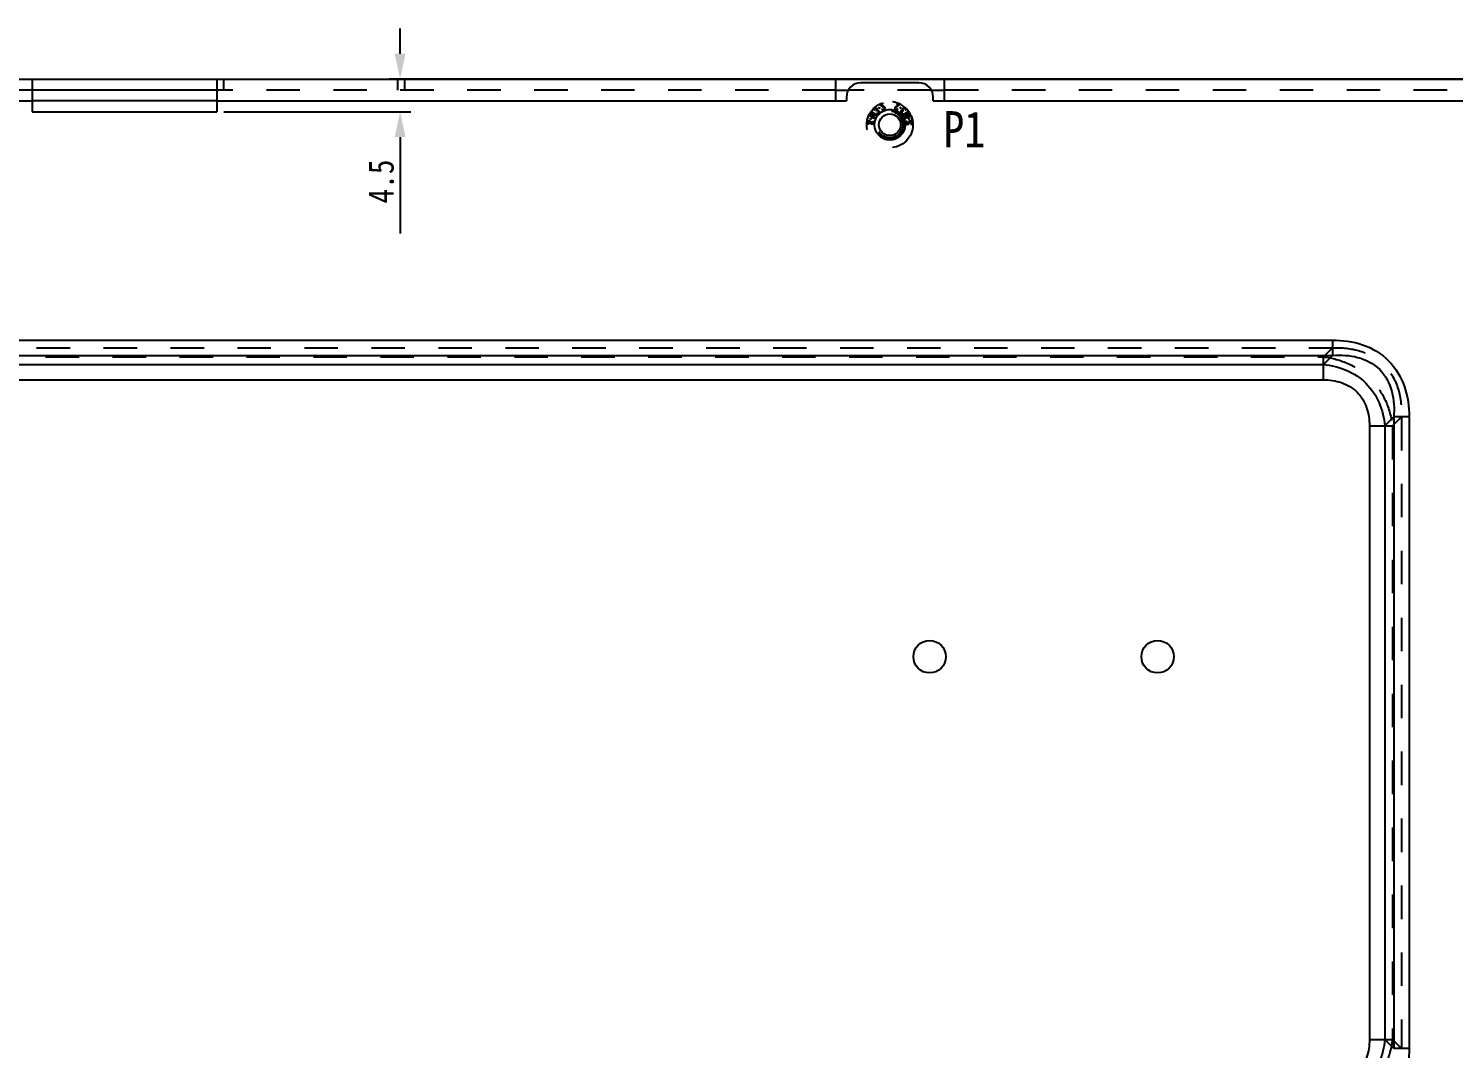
# Model space of a CAD drawing. Header units: millimetres. Extents: x -177 to 18421, y -5017 to 3255.
# Drawn here: x 14365 to 14561.9, y 1565.2 to 1706.2 of the extents above; entities that cross this region are included whole.
import ezdxf

# ---------------------------------------------------------------- set-up
doc = ezdxf.new("R2010")
doc.units = ezdxf.units.MM
doc.header["$LTSCALE"] = 46.255
doc.header["$PDMODE"] = 3
doc.header["$PDSIZE"] = 8
doc.linetypes.add('HIDDEN', pattern=[0.2, 0.1, -0.1])
doc.layers.get('0').update_dxf_attribs({"linetype": 'CONTINUOUS'})
doc.layers.get('Defpoints').update_dxf_attribs({"linetype": 'CONTINUOUS'})
for name, color, linetype in [('02___PRT_ALL_AXES', 7, 'CONTINUOUS'), ('03___PRT_ALL_CURVES', 7, 'CONTINUOUS'), ('DEFAULT_2', 8, 'HIDDEN')]:
    doc.layers.add(name, color=color, linetype=linetype)
doc.styles.get("Standard").update_dxf_attribs({"font": 'txt', "width": 0.85})
doc.dimstyles.new('DIMSTYLE_1', dxfattribs={"dimtxt": 3.5, "dimasz": 3.5, "dimexe": 1.5, "dimexo": 1, "dimgap": 0.875, "dimtad": 1, "dimdsep": 46, "dimtxsty": 'Standard', "dimblk": '_FILLED', "dimcen": 0.09, "dimadec": 0, "dimazin": 0, "dimtp": 0.01, "dimtm": 0.01, "dimtfac": 1, "dimtofl": 0, "dimtmove": 0, "dimatfit": 3, "dimldrblk": '_FILLED', "dimfxl": 0, "dimtolj": 1, "dimarcsym": 0})

# ---------------------------------------------------------------- blocks, each defined once
blk = doc.blocks.new('_FILLED')
at = {"color": 0, "linetype": 'ByBlock'}
blk.add_solid([(0, 0), (-1, 0.214), (-1, -0.214)], dxfattribs=at)
blk = doc.blocks.new('*D188')
at = {"color": 0, "linetype": 'Continuous', "lineweight": -2, "transparency": 16777216}
for p, q in [((14416.35, 1702.68), (14416.35, 1706.18)), ((14635.41, 1699.18), (14414.85, 1699.18)), ((14392.01, 1694.68), (14417.85, 1694.68)), ((14416.35, 1691.18), (14416.35, 1677.85))]:
    blk.add_line(p, q, dxfattribs=at)
at = {"layer": 'Defpoints', "color": 0, "linetype": 'Continuous', "transparency": 16777216}
for p in [(14636.41, 1699.18), (14391.01, 1694.68), (14416.35, 1694.68)]:
    blk.add_point(p, dxfattribs=at)
at = {"color": 0, "linetype": 'Continuous', "lineweight": -2, "transparency": 16777216, "xscale": 3.5, "yscale": 3.5, "zscale": 3.5}
for p, rotation in [((14416.35, 1699.18), 270), ((14416.35, 1694.68), 90)]:
    blk.add_blockref('_FILLED', p, dxfattribs=dict(at, rotation=rotation))
at = {"color": 0, "linetype": 'Continuous', "transparency": 16777216, "insert": (14411.97, 1688.07), "char_height": 3.5, "width": 12.75, "attachment_point": 3, "rotation": 90}
blk.add_mtext('\\A1;4.5', dxfattribs=at)

msp = doc.modelspace()

# ---------------------------------------------------------------- linework, layer by layer
at = {"color": 3, "linetype": 'Continuous'}
for p, q in [((14189.608, 1699.177), (14638.408, 1699.177)), ((14365.508, 1699.177), (14365.508, 1694.677)), ((14391.008, 1699.177), (14391.008, 1694.677)), ((14476.508, 1699.177), (14476.508, 1696.177)), ((14491.508, 1699.177), (14491.508, 1696.177)), ((14488.008, 1698.677), (14480.008, 1698.677)), ((14350.008, 1696.177), (14365.508, 1696.177)), ((14391.008, 1696.177), (14478.008, 1696.177)), ((14478.008, 1696.677), (14478.008, 1696.177)), ((14490.008, 1696.177), (14490.008, 1696.677)), ((14490.008, 1696.177), (14618.008, 1696.177)), ((14365.508, 1694.677), (14391.008, 1694.677)), ((14282.872, 1663.119), (14545.144, 1663.119)), ((14545.144, 1663.119), (14545.144, 1660.998)), ((14282.872, 1660.998), (14545.145, 1660.998)), ((14284.115, 1659.755), (14543.904, 1659.755)), ((14543.902, 1657.634), (14543.902, 1659.755)), ((14545.145, 1660.998), (14543.904, 1659.755)), ((14284.115, 1657.634), (14543.902, 1657.634)), ((14553.63, 1652.513), (14552.387, 1651.272)), ((14555.751, 1652.513), (14553.63, 1652.513)), ((14553.63, 1652.513), (14553.63, 1565.24)), ((14555.751, 1652.513), (14555.751, 1565.241)), ((14550.266, 1651.27), (14552.387, 1651.27)), ((14550.266, 1651.27), (14550.266, 1566.483)), ((14552.387, 1651.272), (14552.387, 1566.481)), ((14550.266, 1566.483), (14552.387, 1566.483)), ((14553.63, 1565.24), (14552.387, 1566.481)), ((14555.751, 1565.241), (14553.63, 1565.241))]:
    msp.add_line(p, q, dxfattribs=at)
at = {"color": 7, "linetype": 'Continuous'}
for p, q in [((14391.008, 1697.677), (14365.508, 1697.677)), ((14476.508, 1697.677), (14478.317, 1697.677)), ((14489.699, 1697.677), (14491.508, 1697.677)), ((14391.008, 1696.177), (14365.508, 1696.177))]:
    msp.add_line(p, q, dxfattribs=at)
at = {"color": 3, "linetype": 'Continuous'}
for centre in [(14489.508, 1619.377), (14521.008, 1619.377)]:
    msp.add_circle(centre, 2.25, dxfattribs=at)
for centre, start, end in [((14480.008, 1696.677), 90, 180), ((14488.008, 1696.677), 0, 90)]:
    msp.add_arc(centre, 2, start, end, dxfattribs=at)
for points, knots in [([(14545.144, 1663.119), (14546.553, 1663.12), (14549.396, 1662.754), (14553.167, 1660.536), (14555.386, 1656.764), (14555.751, 1653.921), (14555.751, 1652.513)], [0, 0, 0, 0, 0.2504669, 0.4999978, 0.7495305, 1, 1, 1, 1]), ([(14543.904, 1659.755), (14544.988, 1659.657), (14547.15, 1659.158), (14549.941, 1657.309), (14551.79, 1654.517), (14552.289, 1652.355), (14552.387, 1651.272)], [0, 0, 0, 0, 0.2499333, 0.4999959, 0.7500623, 1, 1, 1, 1]), ([(14545.145, 1660.998), (14546.308, 1661.088), (14548.677, 1660.999), (14551.948, 1659.316), (14553.631, 1656.045), (14553.719, 1653.676), (14553.63, 1652.513)], [0, 0, 0, 0, 0.250603, 0.4999966, 0.7493936, 1, 1, 1, 1]), ([(14543.902, 1657.634), (14544.746, 1657.634), (14546.452, 1657.415), (14548.714, 1656.083), (14550.047, 1653.821), (14550.266, 1652.115), (14550.266, 1651.27)], [0, 0, 0, 0, 0.2504154, 0.4999966, 0.7495814, 1, 1, 1, 1]), ([(14550.266, 1566.483), (14550.266, 1565.639), (14550.047, 1563.933), (14548.714, 1561.671), (14546.453, 1560.339), (14544.746, 1560.119), (14543.902, 1560.119)], [0, 0, 0, 0, 0.2504154, 0.4999966, 0.7495814, 1, 1, 1, 1]), ([(14552.387, 1566.481), (14552.289, 1565.397), (14551.789, 1563.235), (14549.94, 1560.443), (14547.148, 1558.594), (14544.986, 1558.096), (14543.902, 1557.998)], [0, 0, 0, 0, 0.2499334, 0.4999957, 0.7500621, 1, 1, 1, 1]), ([(14555.751, 1565.241), (14555.751, 1563.833), (14555.386, 1560.989), (14553.168, 1557.218), (14549.396, 1554.999), (14546.553, 1554.634), (14545.144, 1554.634)], [0, 0, 0, 0, 0.2504669, 0.4999978, 0.7495305, 1, 1, 1, 1])]:
    msp.add_open_spline(points, degree=3, knots=knots, dxfattribs=at)
at = {"layer": '02___PRT_ALL_AXES', "color": 8, "linetype": 'HIDDEN'}
for radius in [3.175, 2.11, 1.91]:
    msp.add_circle((14484.008, 1692.877), radius, dxfattribs=at)
at = {"layer": '02___PRT_ALL_AXES', "color": 3, "linetype": 'Continuous'}
msp.add_circle((14484.008, 1692.877), 2.1, dxfattribs=at)
at = {"layer": '02___PRT_ALL_AXES', "color": 7, "linetype": 'Continuous'}
msp.add_circle((14484.008, 1692.877), 1.5, dxfattribs=at)
at = {"layer": '03___PRT_ALL_CURVES', "color": 4, "linetype": 'Continuous'}
msp.add_circle((14484.008, 1692.877), 2.1, dxfattribs=at)
at = {"layer": 'DEFAULT_2', "color": 8, "linetype": 'HIDDEN'}
for p, q in [((14392.008, 1697.677), (14392.008, 1699.177)), ((14416.008, 1699.177), (14416.008, 1697.677)), ((14417.008, 1697.677), (14417.008, 1699.177)), ((14365.508, 1697.677), (14351.508, 1697.677)), ((14476.508, 1697.677), (14391.008, 1697.677)), ((14489.699, 1697.677), (14478.317, 1697.677)), ((14616.508, 1697.677), (14491.508, 1697.677)), ((14481.762, 1695.093), (14481.783, 1695.142)), ((14481.857, 1695.212), (14481.907, 1695.231)), ((14481.921, 1695.126), (14481.866, 1695.074)), ((14481.907, 1695.231), (14481.973, 1695.234)), ((14481.98, 1695.154), (14481.921, 1695.126)), ((14481.973, 1695.234), (14482.029, 1695.229)), ((14482.013, 1695.155), (14481.98, 1695.154)), ((14482.061, 1695.142), (14482.013, 1695.155)), ((14482.029, 1695.229), (14482.091, 1695.2)), ((14482.099, 1695.12), (14482.061, 1695.142)), ((14482.091, 1695.2), (14482.144, 1695.163)), ((14482.158, 1695.058), (14482.099, 1695.12)), ((14482.144, 1695.163), (14482.203, 1695.101)), ((14482.203, 1695.101), (14482.253, 1695.031)), ((14482.421, 1695.203), (14482.57, 1695.295)), ((14482.478, 1695.112), (14482.421, 1695.203)), ((14482.626, 1695.205), (14482.478, 1695.112)), ((14482.57, 1695.295), (14482.626, 1695.205)), ((14482.658, 1695.641), (14482.621, 1695.733)), ((14483.181, 1695.278), (14482.658, 1695.641)), ((14483.076, 1695.809), (14482.751, 1695.679)), ((14482.751, 1695.679), (14483.215, 1695.36)), ((14483.039, 1695.9), (14483.076, 1695.809)), ((14483.236, 1695.208), (14483.181, 1695.278)), ((14483.215, 1695.36), (14483.262, 1695.31)), ((14483.233, 1695.047), (14483.252, 1695.1)), ((14483.252, 1695.169), (14483.236, 1695.208)), ((14483.252, 1695.1), (14483.252, 1695.169)), ((14483.262, 1695.31), (14483.305, 1695.236)), ((14483.305, 1695.236), (14483.321, 1695.197)), ((14483.321, 1695.197), (14483.341, 1695.113)), ((14483.341, 1695.113), (14483.326, 1695.015)), ((14484.696, 1695.197), (14484.676, 1695.113)), ((14484.676, 1695.113), (14484.69, 1695.015)), ((14484.711, 1695.236), (14484.696, 1695.197)), ((14484.755, 1695.31), (14484.711, 1695.236)), ((14484.802, 1695.36), (14484.755, 1695.31)), ((14484.765, 1695.169), (14484.781, 1695.208)), ((14484.765, 1695.1), (14484.765, 1695.169)), ((14484.784, 1695.047), (14484.765, 1695.1)), ((14484.781, 1695.208), (14484.836, 1695.278)), ((14485.266, 1695.679), (14484.802, 1695.36)), ((14484.836, 1695.278), (14485.359, 1695.641)), ((14484.978, 1695.9), (14484.941, 1695.809)), ((14484.941, 1695.809), (14485.266, 1695.679)), ((14485.359, 1695.641), (14485.395, 1695.733)), ((14485.447, 1695.295), (14485.391, 1695.205)), ((14485.391, 1695.205), (14485.539, 1695.112)), ((14485.595, 1695.203), (14485.447, 1695.295)), ((14485.539, 1695.112), (14485.595, 1695.203)), ((14485.814, 1695.101), (14485.764, 1695.031)), ((14485.872, 1695.163), (14485.814, 1695.101)), ((14485.859, 1695.058), (14485.918, 1695.12)), ((14485.925, 1695.2), (14485.872, 1695.163)), ((14485.918, 1695.12), (14485.956, 1695.142)), ((14485.988, 1695.229), (14485.925, 1695.2)), ((14485.956, 1695.142), (14486.004, 1695.155)), ((14486.044, 1695.234), (14485.988, 1695.229)), ((14486.004, 1695.155), (14486.036, 1695.154)), ((14486.036, 1695.154), (14486.096, 1695.126)), ((14486.11, 1695.231), (14486.044, 1695.234)), ((14486.096, 1695.126), (14486.151, 1695.074)), ((14486.16, 1695.212), (14486.11, 1695.231)), ((14486.255, 1695.093), (14486.233, 1695.142)), ((14480.86, 1693.093), (14480.846, 1693.156)), ((14480.856, 1693.258), (14480.884, 1693.317)), ((14480.884, 1693.317), (14480.931, 1693.362)), ((14480.931, 1693.362), (14481.021, 1693.403)), ((14480.983, 1693.244), (14480.972, 1693.144)), ((14480.972, 1693.144), (14480.988, 1693.092)), ((14481.009, 1693.291), (14480.983, 1693.244)), ((14481.056, 1693.324), (14481.009, 1693.291)), ((14481.021, 1693.403), (14481.109, 1693.419)), ((14481.122, 1693.342), (14481.056, 1693.324)), ((14481.109, 1693.419), (14481.214, 1693.408)), ((14481.974, 1693.703), (14481.12, 1694.196)), ((14481.185, 1693.335), (14481.122, 1693.342)), ((14481.152, 1694.264), (14481.827, 1693.874)), ((14481.246, 1693.304), (14481.185, 1693.335)), ((14481.214, 1693.408), (14481.296, 1693.374)), ((14481.827, 1693.874), (14481.233, 1694.419)), ((14481.284, 1693.262), (14481.246, 1693.304)), ((14481.283, 1694.506), (14482.052, 1694.264)), ((14481.3, 1693.21), (14481.284, 1693.262)), ((14481.292, 1693.135), (14481.3, 1693.21)), ((14481.308, 1693.083), (14481.292, 1693.135)), ((14481.296, 1693.374), (14481.376, 1693.315)), ((14481.297, 1693.649), (14481.356, 1693.814)), ((14481.397, 1693.614), (14481.297, 1693.649)), ((14482.218, 1694.126), (14481.35, 1694.409)), ((14481.35, 1694.409), (14482.03, 1693.801)), ((14481.356, 1693.814), (14481.456, 1693.779)), ((14481.376, 1693.315), (14481.413, 1693.261)), ((14482.052, 1694.264), (14481.377, 1694.654)), ((14481.456, 1693.779), (14481.397, 1693.614)), ((14481.413, 1693.261), (14481.427, 1693.196)), ((14481.427, 1693.196), (14481.419, 1693.122)), ((14481.42, 1694.715), (14482.274, 1694.223)), ((14481.626, 1693.25), (14481.634, 1693.325)), ((14481.667, 1693.234), (14481.626, 1693.25)), ((14481.634, 1693.325), (14481.696, 1693.306)), ((14481.706, 1693.204), (14481.667, 1693.234)), ((14481.696, 1693.306), (14481.776, 1693.26)), ((14481.723, 1693.165), (14481.706, 1693.204)), ((14481.715, 1693.09), (14481.723, 1693.165)), ((14481.755, 1695.027), (14481.762, 1695.093)), ((14481.758, 1694.971), (14481.755, 1695.027)), ((14481.783, 1694.907), (14481.758, 1694.971)), ((14481.776, 1693.26), (14481.834, 1693.203)), ((14481.818, 1694.852), (14481.783, 1694.907)), ((14481.864, 1694.896), (14481.818, 1694.852)), ((14481.836, 1695.016), (14481.832, 1694.983)), ((14481.832, 1694.983), (14481.843, 1694.935)), ((14481.834, 1693.203), (14481.849, 1693.139)), ((14481.866, 1695.074), (14481.836, 1695.016)), ((14481.849, 1693.139), (14481.842, 1693.076)), ((14481.843, 1694.935), (14481.864, 1694.896)), ((14482.03, 1693.801), (14481.974, 1693.703)), ((14482.125, 1694.821), (14482.161, 1694.855)), ((14482.183, 1694.759), (14482.125, 1694.821)), ((14482.198, 1694.979), (14482.158, 1695.058)), ((14482.161, 1694.855), (14482.2, 1694.922)), ((14482.219, 1694.794), (14482.183, 1694.759)), ((14482.194, 1694.476), (14482.239, 1694.519)), ((14482.262, 1694.423), (14482.194, 1694.476)), ((14482.2, 1694.922), (14482.198, 1694.979)), ((14482.274, 1694.223), (14482.218, 1694.126)), ((14482.303, 1694.814), (14482.219, 1694.794)), ((14482.239, 1694.519), (14482.301, 1694.49)), ((14482.253, 1695.031), (14482.279, 1694.967)), ((14482.357, 1694.395), (14482.262, 1694.423)), ((14482.279, 1694.967), (14482.263, 1694.893)), ((14482.263, 1694.893), (14482.343, 1694.882)), ((14482.301, 1694.49), (14482.358, 1694.485)), ((14482.351, 1694.801), (14482.303, 1694.814)), ((14482.343, 1694.882), (14482.405, 1694.852)), ((14482.427, 1694.756), (14482.351, 1694.801)), ((14482.422, 1694.399), (14482.357, 1694.395)), ((14482.358, 1694.485), (14482.418, 1694.512)), ((14482.405, 1694.852), (14482.473, 1694.799)), ((14482.418, 1694.512), (14482.454, 1694.547)), ((14482.5, 1694.444), (14482.422, 1694.399)), ((14482.457, 1694.726), (14482.427, 1694.756)), ((14482.454, 1694.547), (14482.485, 1694.605)), ((14482.483, 1694.662), (14482.457, 1694.726)), ((14482.473, 1694.799), (14482.502, 1694.769)), ((14482.485, 1694.605), (14482.483, 1694.662)), ((14482.518, 1694.461), (14482.5, 1694.444)), ((14482.502, 1694.769), (14482.552, 1694.698)), ((14482.567, 1694.537), (14482.518, 1694.461)), ((14482.552, 1694.698), (14482.574, 1694.602)), ((14482.574, 1694.602), (14482.567, 1694.537)), ((14482.915, 1695.034), (14482.973, 1695.057)), ((14482.958, 1694.96), (14482.915, 1695.034)), ((14483.036, 1694.899), (14482.958, 1694.96)), ((14482.973, 1695.057), (14483.02, 1695.007)), ((14483.02, 1695.007), (14483.071, 1694.982)), ((14483.099, 1694.878), (14483.036, 1694.899)), ((14483.071, 1694.982), (14483.137, 1694.985)), ((14483.188, 1694.891), (14483.099, 1694.878)), ((14483.137, 1694.985), (14483.183, 1695.004)), ((14483.183, 1695.004), (14483.233, 1695.047)), ((14483.234, 1694.91), (14483.188, 1694.891)), ((14483.296, 1694.957), (14483.234, 1694.91)), ((14483.326, 1695.015), (14483.296, 1694.957)), ((14484.69, 1695.015), (14484.721, 1694.957)), ((14484.721, 1694.957), (14484.783, 1694.91)), ((14484.783, 1694.91), (14484.829, 1694.891)), ((14484.834, 1695.004), (14484.784, 1695.047)), ((14484.829, 1694.891), (14484.918, 1694.878)), ((14484.88, 1694.985), (14484.834, 1695.004)), ((14484.946, 1694.982), (14484.88, 1694.985)), ((14484.918, 1694.878), (14484.98, 1694.899)), ((14484.997, 1695.007), (14484.946, 1694.982)), ((14484.98, 1694.899), (14485.059, 1694.96)), ((14485.044, 1695.057), (14484.997, 1695.007)), ((14485.102, 1695.034), (14485.044, 1695.057)), ((14485.059, 1694.96), (14485.102, 1695.034)), ((14485.465, 1694.698), (14485.443, 1694.602)), ((14485.443, 1694.602), (14485.45, 1694.537)), ((14485.45, 1694.537), (14485.498, 1694.461)), ((14485.515, 1694.769), (14485.465, 1694.698)), ((14485.498, 1694.461), (14485.517, 1694.444)), ((14485.544, 1694.799), (14485.515, 1694.769)), ((14485.517, 1694.444), (14485.595, 1694.399)), ((14485.532, 1694.605), (14485.534, 1694.662)), ((14485.563, 1694.547), (14485.532, 1694.605)), ((14485.534, 1694.662), (14485.56, 1694.726)), ((14485.612, 1694.852), (14485.544, 1694.799)), ((14485.56, 1694.726), (14485.589, 1694.756)), ((14485.599, 1694.512), (14485.563, 1694.547)), ((14485.589, 1694.756), (14485.666, 1694.801)), ((14485.595, 1694.399), (14485.66, 1694.395)), ((14485.659, 1694.485), (14485.599, 1694.512)), ((14485.674, 1694.882), (14485.612, 1694.852)), ((14485.715, 1694.49), (14485.659, 1694.485)), ((14485.66, 1694.395), (14485.755, 1694.423)), ((14485.666, 1694.801), (14485.714, 1694.814)), ((14485.754, 1694.893), (14485.674, 1694.882)), ((14485.714, 1694.814), (14485.797, 1694.794)), ((14485.778, 1694.519), (14485.715, 1694.49)), ((14485.764, 1695.031), (14485.738, 1694.967)), ((14485.738, 1694.967), (14485.754, 1694.893)), ((14486.597, 1694.715), (14485.743, 1694.223)), ((14485.743, 1694.223), (14485.799, 1694.126)), ((14485.755, 1694.423), (14485.823, 1694.476)), ((14485.823, 1694.476), (14485.778, 1694.519)), ((14485.797, 1694.794), (14485.834, 1694.759)), ((14485.799, 1694.126), (14486.667, 1694.409)), ((14485.816, 1694.922), (14485.819, 1694.979)), ((14485.856, 1694.855), (14485.816, 1694.922)), ((14485.819, 1694.979), (14485.859, 1695.058)), ((14485.834, 1694.759), (14485.892, 1694.821)), ((14485.892, 1694.821), (14485.856, 1694.855)), ((14485.965, 1694.264), (14486.64, 1694.654)), ((14486.734, 1694.506), (14485.965, 1694.264)), ((14486.667, 1694.409), (14485.986, 1693.801)), ((14485.986, 1693.801), (14486.043, 1693.703)), ((14486.043, 1693.703), (14486.897, 1694.196)), ((14486.151, 1695.074), (14486.181, 1695.016)), ((14486.173, 1694.935), (14486.153, 1694.896)), ((14486.153, 1694.896), (14486.198, 1694.852)), ((14486.182, 1693.203), (14486.168, 1693.139)), ((14486.168, 1693.139), (14486.174, 1693.076)), ((14486.185, 1694.983), (14486.173, 1694.935)), ((14486.181, 1695.016), (14486.185, 1694.983)), ((14486.24, 1693.26), (14486.182, 1693.203)), ((14486.189, 1693.874), (14486.784, 1694.419)), ((14486.864, 1694.264), (14486.189, 1693.874)), ((14486.198, 1694.852), (14486.233, 1694.907)), ((14486.233, 1694.907), (14486.259, 1694.971)), ((14486.321, 1693.306), (14486.24, 1693.26)), ((14486.261, 1695.027), (14486.255, 1695.093)), ((14486.259, 1694.971), (14486.261, 1695.027)), ((14486.293, 1693.165), (14486.311, 1693.204)), ((14486.301, 1693.09), (14486.293, 1693.165)), ((14486.311, 1693.204), (14486.35, 1693.234)), ((14486.383, 1693.325), (14486.321, 1693.306)), ((14486.35, 1693.234), (14486.391, 1693.25)), ((14486.391, 1693.25), (14486.383, 1693.325)), ((14486.661, 1693.814), (14486.561, 1693.779)), ((14486.561, 1693.779), (14486.619, 1693.614)), ((14486.604, 1693.261), (14486.59, 1693.196)), ((14486.59, 1693.196), (14486.598, 1693.122)), ((14486.641, 1693.315), (14486.604, 1693.261)), ((14486.619, 1693.614), (14486.72, 1693.649)), ((14486.72, 1693.374), (14486.641, 1693.315)), ((14486.72, 1693.649), (14486.661, 1693.814)), ((14486.709, 1693.083), (14486.725, 1693.135)), ((14486.717, 1693.21), (14486.732, 1693.262)), ((14486.725, 1693.135), (14486.717, 1693.21)), ((14486.802, 1693.408), (14486.72, 1693.374)), ((14486.732, 1693.262), (14486.771, 1693.304)), ((14486.771, 1693.304), (14486.832, 1693.335)), ((14486.908, 1693.419), (14486.802, 1693.408)), ((14486.832, 1693.335), (14486.895, 1693.342)), ((14486.895, 1693.342), (14486.961, 1693.324)), ((14486.995, 1693.403), (14486.908, 1693.419)), ((14486.961, 1693.324), (14487.007, 1693.291)), ((14487.085, 1693.362), (14486.995, 1693.403)), ((14487.007, 1693.291), (14487.034, 1693.244)), ((14487.045, 1693.144), (14487.029, 1693.092)), ((14487.034, 1693.244), (14487.045, 1693.144)), ((14487.133, 1693.317), (14487.085, 1693.362)), ((14487.16, 1693.258), (14487.133, 1693.317)), ((14487.157, 1693.093), (14487.171, 1693.156)), ((14480.917, 1693.024), (14480.86, 1693.093)), ((14481.019, 1692.976), (14480.917, 1693.024)), ((14480.988, 1693.092), (14481.048, 1693.048)), ((14481.102, 1692.954), (14481.019, 1692.976)), ((14481.048, 1693.048), (14481.11, 1693.029)), ((14481.11, 1693.029), (14481.102, 1692.954)), ((14481.345, 1693.029), (14481.308, 1693.083)), ((14481.424, 1692.97), (14481.345, 1693.029)), ((14481.419, 1693.122), (14481.436, 1693.082)), ((14481.508, 1692.949), (14481.424, 1692.97)), ((14481.436, 1693.082), (14481.475, 1693.04)), ((14481.475, 1693.04), (14481.537, 1693.021)), ((14481.592, 1692.94), (14481.508, 1692.949)), ((14481.537, 1693.021), (14481.579, 1693.017)), ((14481.579, 1693.017), (14481.644, 1693.022)), ((14481.678, 1692.943), (14481.592, 1692.94)), ((14481.644, 1693.022), (14481.69, 1693.055)), ((14481.768, 1692.984), (14481.678, 1692.943)), ((14481.69, 1693.055), (14481.715, 1693.09)), ((14481.816, 1693.029), (14481.768, 1692.984)), ((14481.842, 1693.076), (14481.816, 1693.029)), ((14486.174, 1693.076), (14486.201, 1693.029)), ((14486.201, 1693.029), (14486.249, 1692.984)), ((14486.249, 1692.984), (14486.338, 1692.943)), ((14486.327, 1693.055), (14486.301, 1693.09)), ((14486.373, 1693.022), (14486.327, 1693.055)), ((14486.338, 1692.943), (14486.424, 1692.94)), ((14486.438, 1693.017), (14486.373, 1693.022)), ((14486.424, 1692.94), (14486.509, 1692.949)), ((14486.48, 1693.021), (14486.438, 1693.017)), ((14486.542, 1693.04), (14486.48, 1693.021)), ((14486.509, 1692.949), (14486.592, 1692.97)), ((14486.58, 1693.082), (14486.542, 1693.04)), ((14486.598, 1693.122), (14486.58, 1693.082)), ((14486.592, 1692.97), (14486.672, 1693.029)), ((14486.672, 1693.029), (14486.709, 1693.083)), ((14486.969, 1693.048), (14486.907, 1693.029)), ((14486.907, 1693.029), (14486.915, 1692.954)), ((14486.915, 1692.954), (14486.998, 1692.976)), ((14487.029, 1693.092), (14486.969, 1693.048)), ((14486.998, 1692.976), (14487.1, 1693.024)), ((14487.1, 1693.024), (14487.157, 1693.093)), ((14282.872, 1662.059), (14545.145, 1662.059)), ((14545.145, 1662.059), (14543.904, 1660.816)), ((14284.115, 1660.816), (14543.904, 1660.816)), ((14543.902, 1659.755), (14543.902, 1660.816)), ((14554.69, 1652.513), (14553.448, 1651.272)), ((14554.69, 1652.513), (14554.69, 1565.24)), ((14552.387, 1651.27), (14553.448, 1651.27)), ((14553.448, 1651.272), (14553.448, 1566.481)), ((14552.387, 1566.483), (14553.448, 1566.483)), ((14554.69, 1565.24), (14553.448, 1566.481))]:
    msp.add_line(p, q, dxfattribs=at)
for radius in [1.8, 1.5]:
    msp.add_circle((14484.008, 1692.877), radius, dxfattribs=at)
msp.add_arc((14484.008, 1692.877), 3.175, 0, 180, dxfattribs=at)
for points, knots in [([(14545.145, 1662.059), (14546.431, 1662.105), (14549.04, 1661.879), (14552.557, 1659.924), (14554.511, 1656.408), (14554.736, 1653.799), (14554.69, 1652.513)], [0, 0, 0, 0, 0.2505766, 0.4999968, 0.7494203, 1, 1, 1, 1]), ([(14543.904, 1660.816), (14545.106, 1660.666), (14547.491, 1660.027), (14550.557, 1657.925), (14552.66, 1654.859), (14553.297, 1652.473), (14553.447, 1651.272)], [0, 0, 0, 0, 0.2496453, 0.4999957, 0.7503496, 1, 1, 1, 1]), ([(14553.447, 1566.481), (14553.298, 1565.279), (14552.659, 1562.894), (14550.556, 1559.828), (14547.489, 1557.724), (14545.103, 1557.087), (14543.902, 1556.937)], [0, 0, 0, 0, 0.2496455, 0.4999959, 0.7503498, 1, 1, 1, 1])]:
    msp.add_open_spline(points, degree=3, knots=knots, dxfattribs=at)

# ---------------------------------------------------------------- texts
at = {"color": 2, "linetype": 'Continuous', "insert": (14491.402, 1694.756), "char_height": 5, "width": 8.5, "attachment_point": 1, "line_spacing_factor": 0.9}
msp.add_mtext('P1', dxfattribs=at)

# ---------------------------------------------------------------- dimensions: what is measured, and where the dimension line sits
at = {"color": 2, "linetype": 'Continuous'}
dim = msp.add_linear_dim(base=(14416.347, 1694.677), p1=(14636.408, 1699.177), p2=(14391.008, 1694.677), angle=270, dimstyle='DIMSTYLE_1', dxfattribs=at)
dim.commit()
dim.dimension.update_dxf_attribs({"geometry": '*D188', "text_midpoint": (14416.347, 1681.696), "dimtype": 160})

doc.saveas('drawing.dxf')
